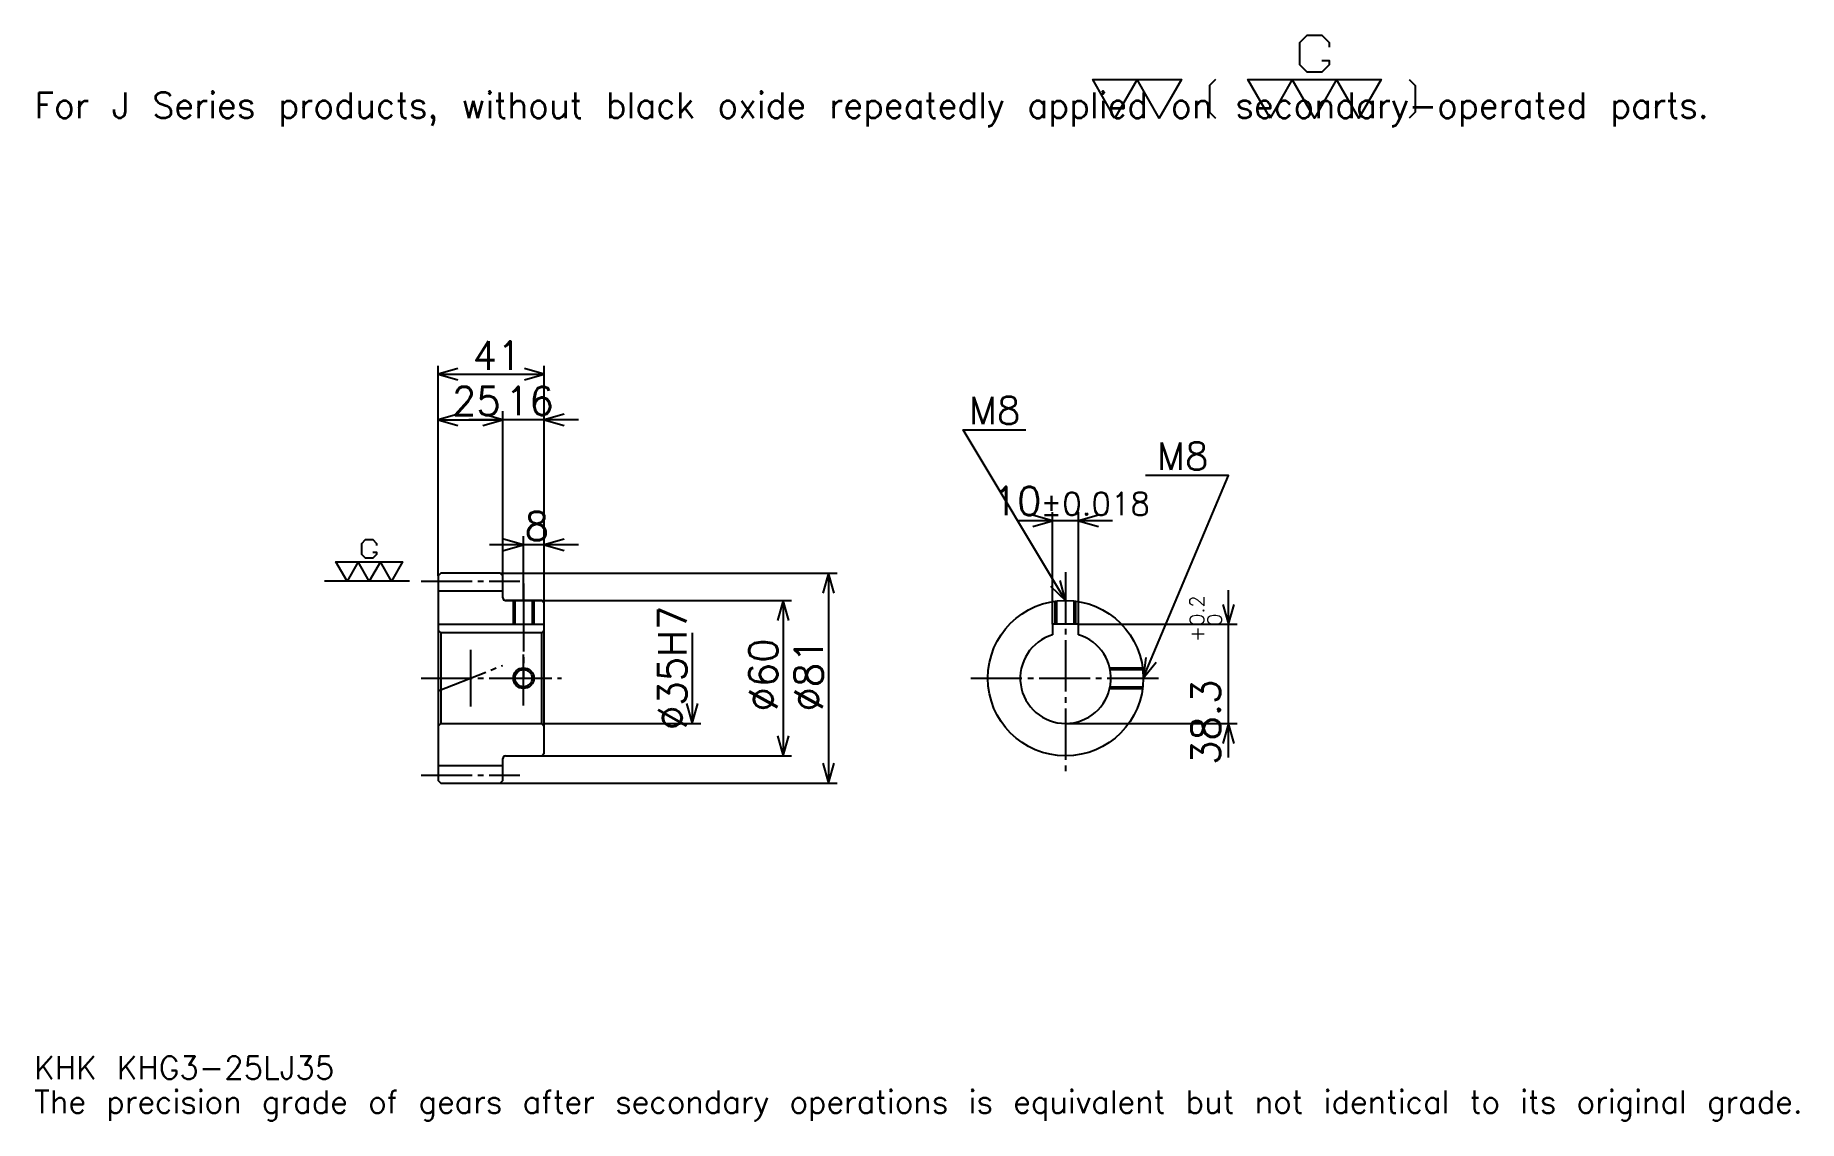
# Model space of a CAD drawing. Extents: x 22 to 703, y 8 to 427.
import ezdxf

# ---------------------------------------------------------------- set-up
doc = ezdxf.new("R2010")
doc.units = 0
doc.linetypes.add('DASHDOT', pattern=[26.347826, 19.76087, -2.195652, 2.195652, -2.195652])
doc.layers.get('0').update_dxf_attribs({"linetype": 'CONTINUOUS'})
doc.layers.add('DASHDOT', color=6, linetype='DASHDOT')
doc.styles.add('KANJI', font='TXT', dxfattribs={"bigfont": 'BIGFONT'})

msp = doc.modelspace()

# ---------------------------------------------------------------- linework, layer by layer
at = {"color": 5}
for p, q in [((177.847809, 219.445648), (177.847809, 299.586945)), ((218.847809, 219.445648), (218.847809, 299.586945)), ((177.847809, 296.293457), (218.847809, 296.293457)), ((202.847809, 219.445648), (202.847809, 282.021729)), ((177.847809, 278.728271), (202.847809, 278.728271)), ((232.021729, 278.728271), (189.673889, 278.728271)), ((438.282593, 239.684784), (401.934753, 239.684784)), ((415.108673, 199.745651), (415.108673, 242.978256)), ((425.108673, 199.745651), (425.108673, 242.978256)), ((210.847809, 219.445648), (210.847809, 233.717392)), ((232.021729, 230.423904), (197.673889, 230.423904)), ((177.847809, 218.445648), (177.847809, 219.445648)), ((201.847809, 219.445648), (218.847809, 219.445648)), ((202.847809, 218.445648), (202.847809, 219.445648)), ((210.847809, 208.945648), (210.847809, 219.445648)), ((210.847809, 208.945648), (210.847809, 219.445648)), ((218.847809, 219.445648), (331.923889, 219.445648)), ((218.847809, 207.945648), (218.847809, 219.445648)), ((328.630432, 219.445648), (328.630432, 138.445648)), ((483.043457, 148.271729), (483.043457, 212.919556)), ((203.847809, 208.945648), (218.847809, 208.945648)), ((218.847809, 208.945648), (314.358673, 208.945648)), ((311.065186, 208.945648), (311.065186, 148.945648)), ((425.108673, 199.745651), (486.336945, 199.745651)), ((275.934753, 196.445648), (275.934753, 161.445648)), ((218.847809, 161.445648), (279.228241, 161.445648)), ((420.108673, 161.445648), (486.336945, 161.445648)), ((203.847809, 148.945648), (218.847809, 148.945648)), ((218.847809, 148.945648), (314.358673, 148.945648)), ((201.847809, 138.445648), (218.847809, 138.445648)), ((218.847809, 138.445648), (331.923889, 138.445648))]:
    msp.add_line(p, q, dxfattribs=at)
at = {"color": 7}
for p, q in [((166.869553, 216.445648), (133.934769, 216.445648)), ((190.347809, 189.923904), (190.347809, 167.967392))]:
    msp.add_line(p, q, dxfattribs=at)
at = {"color": 4}
for p, q in [((177.847809, 212.695648), (202.847809, 212.695648)), ((177.847809, 199.745651), (218.847809, 199.745651)), ((217.847809, 196.445648), (218.847809, 197.445648)), ((178.847809, 196.445648), (178.847809, 161.445648)), ((217.847809, 161.445648), (218.847809, 160.445648)), ((177.847809, 145.195648), (202.847809, 145.195648))]:
    msp.add_line(p, q, dxfattribs=at)
at = {"color": 7}
for points in [[(519.052185, 417.481293), (521.906494, 417.481293), (521.906494, 415.768677), (519.052185, 412.914337), (513.343506, 412.914337), (510.489136, 415.768677), (510.489136, 424.331726), (513.343506, 427.186066), (519.052185, 427.186066), (521.906494, 424.331726), (521.906494, 422.61911)], [(439.130432, 395.217377), (430.567383, 410.059998), (464.81955, 410.059998), (456.256531, 395.217377), (447.693481, 410.059998), (439.130432, 395.217377)], [(477.949554, 410.059998), (475.666077, 407.77652), (475.666077, 397.500854), (477.949554, 395.217377)], [(499.071747, 395.217377), (490.508698, 410.059998), (541.886963, 410.059998), (533.323914, 395.217377), (524.760864, 410.059998), (516.197815, 395.217377), (507.634766, 410.059998), (499.071747, 395.217377)], [(552.733459, 410.059998), (555.016968, 407.77652), (555.016968, 397.500854), (552.733459, 395.217377)], [(152.707596, 227.577606), (154.134766, 227.577606), (154.134766, 226.721298), (152.707596, 225.294128), (149.853241, 225.294128), (148.426071, 226.721298), (148.426071, 231.002823), (149.853241, 232.429993), (152.707596, 232.429993), (154.134766, 231.002823), (154.134766, 230.146515)], [(142.717377, 216.445648), (138.435852, 223.866943), (164.124985, 223.866943), (159.84346, 216.445648), (155.561935, 223.866943), (151.280411, 216.445648), (146.998901, 223.866943), (142.717377, 216.445648)]]:
    msp.add_lwpolyline(points, dxfattribs=at)
at = {"color": 5}
for points in [[(185.532593, 298.489136), (177.847809, 296.293457), (185.532593, 294.097809)], [(211.163025, 294.097809), (218.847809, 296.293457), (211.163025, 298.489136)], [(185.532593, 280.92392), (177.847809, 278.728271), (185.532593, 276.532593)], [(195.163025, 276.532593), (202.847809, 278.728271), (195.163025, 280.92392)], [(195.163025, 276.532593), (202.847809, 278.728271), (195.163025, 280.92392)], [(226.532593, 280.92392), (218.847809, 278.728271), (226.532593, 276.532593)], [(420.108673, 208.945648), (380.586945, 274.815216), (404.739136, 274.815216)], [(450.108673, 178.945648), (483.043457, 257.25), (450.986938, 257.25)], [(407.423889, 237.489136), (415.108673, 239.684784), (407.423889, 241.880432)], [(432.793457, 241.880432), (425.108673, 239.684784), (432.793457, 237.489136)], [(203.163025, 228.228256), (210.847809, 230.423904), (203.163025, 232.619568)], [(226.532593, 232.619568), (218.847809, 230.423904), (226.532593, 228.228256)], [(330.82605, 211.760864), (328.630432, 219.445648), (326.434753, 211.760864)], [(414.272125, 214.40564), (420.108673, 208.945648), (418.037659, 216.664948)], [(313.260864, 201.260864), (311.065186, 208.945648), (308.869568, 201.260864)], [(480.847809, 207.430435), (483.043457, 199.745651), (485.239105, 207.430435)], [(451.064148, 186.880615), (450.108673, 178.945648), (455.112, 185.178101)], [(273.739105, 169.130432), (275.934753, 161.445648), (278.130432, 169.130432)], [(308.869568, 156.630432), (311.065186, 148.945648), (313.260864, 156.630432)], [(485.239105, 153.760864), (483.043457, 161.445648), (480.847809, 153.760864)], [(326.434753, 146.130432), (328.630432, 138.445648), (330.82605, 146.130432)]]:
    msp.add_lwpolyline(points, dxfattribs=at)
at = {"color": 4}
for points in [[(202.847809, 209.945648), (202.847809, 218.445648), (201.847809, 219.445648), (178.847809, 219.445648), (177.847809, 218.445648), (177.847809, 160.445648)], [(203.847809, 148.945648), (217.847809, 148.945648), (218.847809, 149.945648), (218.847809, 207.945648), (217.847809, 208.945648), (203.847809, 208.945648)], [(206.847809, 208.945648), (206.847809, 199.745651)], [(207.522812, 208.945648), (207.522812, 199.745651)], [(214.172806, 208.945648), (214.172806, 199.745651)], [(214.847809, 208.945648), (214.847809, 199.745651)], [(416.108673, 199.745651), (416.108673, 208.67778)], [(416.783691, 199.745651), (416.783691, 208.760818)], [(423.433655, 199.745651), (423.433655, 208.760818)], [(424.108673, 199.745651), (424.108673, 208.67778)], [(177.847809, 160.445648), (178.847809, 161.445648), (217.847809, 161.445648), (217.847809, 196.445648), (178.847809, 196.445648), (177.847809, 197.445648)], [(425.108673, 195.716156), (425.108673, 199.745651), (415.108673, 199.745651), (415.108673, 195.716156)], [(437.145386, 182.945648), (449.84082, 182.945648)], [(437.289886, 182.270645), (449.923859, 182.270645)], [(437.145386, 174.945648), (449.84082, 174.945648)], [(437.289886, 175.620651), (449.923859, 175.620651)], [(177.847809, 160.445648), (177.847809, 139.445648), (178.847809, 138.445648), (201.847809, 138.445648), (202.847809, 139.445648), (202.847809, 147.945648)]]:
    msp.add_lwpolyline(points, dxfattribs=at)
for centre, radius in [((420.108673, 178.945648), 30), ((210.847809, 178.945648), 3.325)]:
    msp.add_circle(centre, radius, dxfattribs=at)
at = {"color": 7}
msp.add_circle((210.847809, 178.945648), 4, dxfattribs=at)
at = {"color": 4}
for centre, radius, start, end in [((203.847809, 209.945648), 1, 180, 270), ((420.108673, 178.945648), 17.5, 106.601549926, 73.398450074), ((203.847809, 147.945648), 1, 90, 180)]:
    msp.add_arc(centre, radius, start, end, dxfattribs=at)
at = {"layer": 'DASHDOT', "color": 7}
for p, q in [((420.108673, 219.923904), (420.108673, 142.358688)), ((171.260849, 216.445648), (209.434769, 216.445648)), ((210.847809, 208.945648), (210.847809, 178.945648)), ((177.847809, 174.021774), (202.847809, 183.869522)), ((171.260849, 178.945648), (225.434769, 178.945648)), ((383.521729, 178.945648), (456.695648, 178.945648)), ((171.260849, 141.445648), (209.434769, 141.445648))]:
    msp.add_line(p, q, dxfattribs=at)
for points in [[(210.847809, 215.532608), (210.847809, 193.158691)], [(210.847809, 168.358688), (210.847809, 189.532608)], [(200.260849, 178.945648), (221.434769, 178.945648)]]:
    msp.add_lwpolyline(points, dxfattribs=at)

# ---------------------------------------------------------------- texts
at = {"color": 7, "style": 'KANJI'}
for s, height, p in [('For J Series products, without black oxide repeatedly applied on secondary-operated parts.', 9.880435, (21.956522, 395.217377)), ('41', 10.978261, (191.211945, 298.049988)), ('25', 10.978261, (183.211945, 280.484772)), ('16', 10.978261, (203.711945, 280.484772)), ('M8', 10.539131, (382.782593, 277.010864)), ('M8', 10.539131, (455.378235, 259.445648)), ('10', 10.978261, (391.958252, 241.880432)), ('%%p0.018', 8.782609, (410.510132, 241.880432)), ('8', 10.978261, (211.279877, 232.180435)), ('KHK KHG3-25LJ35', 8.782609, (21.956522, 24.152174)), ('The precision grade of gears after secondary operations is equivalent but not identical to its original grade.', 8.782609, (21.956522, 10.978261))]:
    msp.add_text(s, height=height, dxfattribs=at).set_placement(p)
for s, height, p in [('%%c35H7', 10.978261, (273.739105, 158.910324)), ('0.2', 5.48913, (473.602142, 199.128784)), ('+', 5.48913, (473.602142, 192.980957)), ('0', 5.48913, (480.408661, 199.128784)), ('%%c60', 10.978261, (308.869568, 166.046188)), ('%%c81', 10.978261, (326.434753, 166.046188)), ('38.3', 10.978261, (479.749969, 145.462692))]:
    msp.add_text(s, height=height, rotation=90, dxfattribs=at).set_placement(p)

doc.saveas('drawing.dxf')
